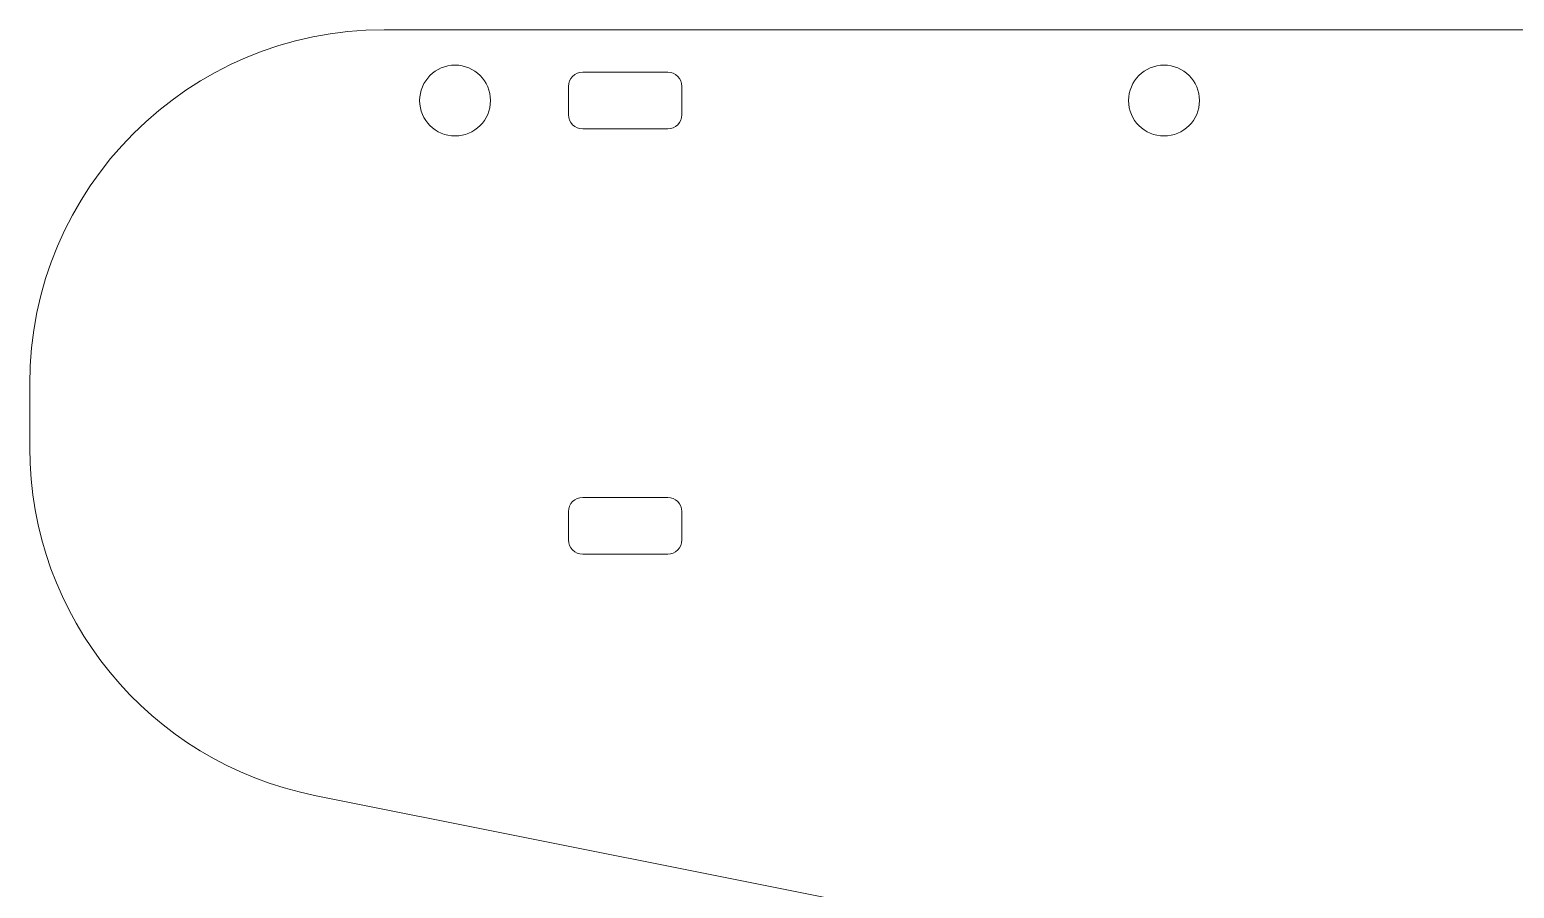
# Model space of a CAD drawing. Header units: millimetres. Extents: x -219 to 200, y -145 to 147.
# Drawn here: x -218.6 to -113.8, y 80.3 to 140.8 of the extents above; entities that cross this region are included whole.
import ezdxf

# ---------------------------------------------------------------- set-up
doc = ezdxf.new("R2010")
doc.units = ezdxf.units.MM
doc.header["$MEASUREMENT"] = 0
doc.layers.add('Camada 1', color=7, linetype='Continuous')

msp = doc.modelspace()

# ---------------------------------------------------------------- linework, layer by layer
at = {"layer": 'Camada 1', "color": 1, "lineweight": 9}
for points, knots in [([(81.4464, -20.7081), (81.4464, -20.7081), (-68.5536, -20.7081), (-68.5536, -20.7081), (-68.5536, -20.7081), (-68.5536, -20.7081), (-68.5536, -9.158), (-68.5536, -9.158), (-68.5536, -9.158), (-68.5536, -9.158), (-107.1177, 52.5446), (-107.1177, 52.5446), (-107.1177, 52.5446), (-114.4164, 64.2224), (-126.2083, 72.373), (-139.7119, 75.0737), (-139.7119, 75.0737), (-139.7119, 75.0737), (-198.4566, 86.8226), (-198.4566, 86.8226), (-198.4566, 86.8226), (-210.1422, 89.1597), (-218.5536, 99.4201), (-218.5536, 111.3371), (-218.5536, 111.3371), (-218.5536, 111.3371), (-218.5536, 115.842), (-218.5536, 115.842), (-218.5536, 115.842), (-218.5536, 129.6491), (-207.3608, 140.842), (-193.5538, 140.842), (-193.5538, 140.842), (-193.5538, 140.842), (-34.3148, 140.842), (-34.3148, 140.842), (-34.3148, 140.842), (-24.0562, 140.842), (-14.0458, 137.6866), (-5.6416, 131.8036), (-5.6416, 131.8036), (-5.6416, 131.8036), (60.1195, 85.7709), (60.1195, 85.7709), (60.1195, 85.7709), (73.4858, 76.4144), (81.4464, 61.1249), (81.4464, 44.8093), (81.4464, 44.8093), (81.4464, 44.8093), (81.4464, -20.7081), (81.4464, -20.7081)], [0, 0, 0, 0, 0.07142857, 0.07142857, 0.07142857, 0.07142857, 0.14285714, 0.14285714, 0.14285714, 0.14285714, 0.21428571, 0.21428571, 0.21428571, 0.21428571, 0.28571429, 0.28571429, 0.28571429, 0.28571429, 0.35714286, 0.35714286, 0.35714286, 0.35714286, 0.42857143, 0.42857143, 0.42857143, 0.42857143, 0.5, 0.5, 0.5, 0.5, 0.57142857, 0.57142857, 0.57142857, 0.57142857, 0.64285714, 0.64285714, 0.64285714, 0.64285714, 0.71428571, 0.71428571, 0.71428571, 0.71428571, 0.78571429, 0.78571429, 0.78571429, 0.78571429, 0.85714286, 0.85714286, 0.85714286, 0.85714286, 1, 1, 1, 1]), ([(-188.5536, 138.342), (-187.1729, 138.342), (-186.0537, 137.2228), (-186.0536, 135.842), (-186.0536, 135.842), (-186.0536, 134.4613), (-187.1729, 133.342), (-188.5536, 133.342), (-188.5536, 133.342), (-189.9344, 133.342), (-191.0536, 134.4613), (-191.0536, 135.842), (-191.0536, 135.842), (-191.0537, 137.2227), (-189.9344, 138.342), (-188.5537, 138.342)], [0, 0, 0, 0, 0.2, 0.2, 0.2, 0.2, 0.4, 0.4, 0.4, 0.4, 0.6, 0.6, 0.6, 0.6, 1, 1, 1, 1]), ([(-138.5536, 138.342), (-137.1729, 138.342), (-136.0537, 137.2228), (-136.0536, 135.842), (-136.0536, 135.842), (-136.0536, 134.4613), (-137.1729, 133.342), (-138.5536, 133.342), (-138.5536, 133.342), (-139.9344, 133.342), (-141.0536, 134.4613), (-141.0536, 135.842), (-141.0536, 135.842), (-141.0537, 137.2227), (-139.9344, 138.342), (-138.5537, 138.342)], [0, 0, 0, 0, 0.2, 0.2, 0.2, 0.2, 0.4, 0.4, 0.4, 0.4, 0.6, 0.6, 0.6, 0.6, 1, 1, 1, 1]), ([(-179.5537, 137.842), (-179.5537, 137.842), (-173.5536, 137.842), (-173.5536, 137.842), (-173.5536, 137.842), (-173.2884, 137.842), (-173.0341, 137.7367), (-172.8465, 137.5491), (-172.8465, 137.5491), (-172.659, 137.3616), (-172.5536, 137.1073), (-172.5536, 136.842), (-172.5536, 136.842), (-172.5536, 136.842), (-172.5536, 134.842), (-172.5536, 134.842), (-172.5536, 134.842), (-172.5536, 134.5768), (-172.659, 134.3225), (-172.8465, 134.1349), (-172.8465, 134.1349), (-173.0341, 133.9474), (-173.2884, 133.842), (-173.5536, 133.842), (-173.5536, 133.842), (-173.5536, 133.842), (-179.5536, 133.842), (-179.5536, 133.842), (-179.5536, 133.842), (-179.8189, 133.842), (-180.0732, 133.9474), (-180.2608, 134.1349), (-180.2608, 134.1349), (-180.4483, 134.3225), (-180.5536, 134.5768), (-180.5536, 134.842), (-180.5536, 134.842), (-180.5536, 134.842), (-180.5536, 136.842), (-180.5536, 136.842), (-180.5536, 136.842), (-180.5536, 137.3943), (-180.1059, 137.842), (-179.5537, 137.842)], [0, 0, 0, 0, 0.08333333, 0.08333333, 0.08333333, 0.08333333, 0.16666667, 0.16666667, 0.16666667, 0.16666667, 0.25, 0.25, 0.25, 0.25, 0.33333333, 0.33333333, 0.33333333, 0.33333333, 0.41666667, 0.41666667, 0.41666667, 0.41666667, 0.5, 0.5, 0.5, 0.5, 0.58333333, 0.58333333, 0.58333333, 0.58333333, 0.66666667, 0.66666667, 0.66666667, 0.66666667, 0.75, 0.75, 0.75, 0.75, 0.83333333, 0.83333333, 0.83333333, 0.83333333, 1, 1, 1, 1]), ([(-179.5537, 107.842), (-179.5537, 107.842), (-173.5536, 107.842), (-173.5536, 107.842), (-173.5536, 107.842), (-173.2884, 107.842), (-173.0341, 107.7367), (-172.8465, 107.5491), (-172.8465, 107.5491), (-172.659, 107.3616), (-172.5536, 107.1073), (-172.5536, 106.842), (-172.5536, 106.842), (-172.5536, 106.842), (-172.5536, 104.842), (-172.5536, 104.842), (-172.5536, 104.842), (-172.5536, 104.5768), (-172.659, 104.3225), (-172.8465, 104.1349), (-172.8465, 104.1349), (-173.0341, 103.9474), (-173.2884, 103.842), (-173.5536, 103.842), (-173.5536, 103.842), (-173.5536, 103.842), (-179.5536, 103.842), (-179.5536, 103.842), (-179.5536, 103.842), (-179.8189, 103.842), (-180.0732, 103.9474), (-180.2608, 104.1349), (-180.2608, 104.1349), (-180.4483, 104.3225), (-180.5536, 104.5768), (-180.5536, 104.842), (-180.5536, 104.842), (-180.5536, 104.842), (-180.5536, 106.842), (-180.5536, 106.842), (-180.5536, 106.842), (-180.5536, 107.3943), (-180.1059, 107.842), (-179.5537, 107.842)], [0, 0, 0, 0, 0.08333333, 0.08333333, 0.08333333, 0.08333333, 0.16666667, 0.16666667, 0.16666667, 0.16666667, 0.25, 0.25, 0.25, 0.25, 0.33333333, 0.33333333, 0.33333333, 0.33333333, 0.41666667, 0.41666667, 0.41666667, 0.41666667, 0.5, 0.5, 0.5, 0.5, 0.58333333, 0.58333333, 0.58333333, 0.58333333, 0.66666667, 0.66666667, 0.66666667, 0.66666667, 0.75, 0.75, 0.75, 0.75, 0.83333333, 0.83333333, 0.83333333, 0.83333333, 1, 1, 1, 1])]:
    msp.add_open_spline(points, degree=3, knots=knots, dxfattribs=at)

doc.saveas('drawing.dxf')
